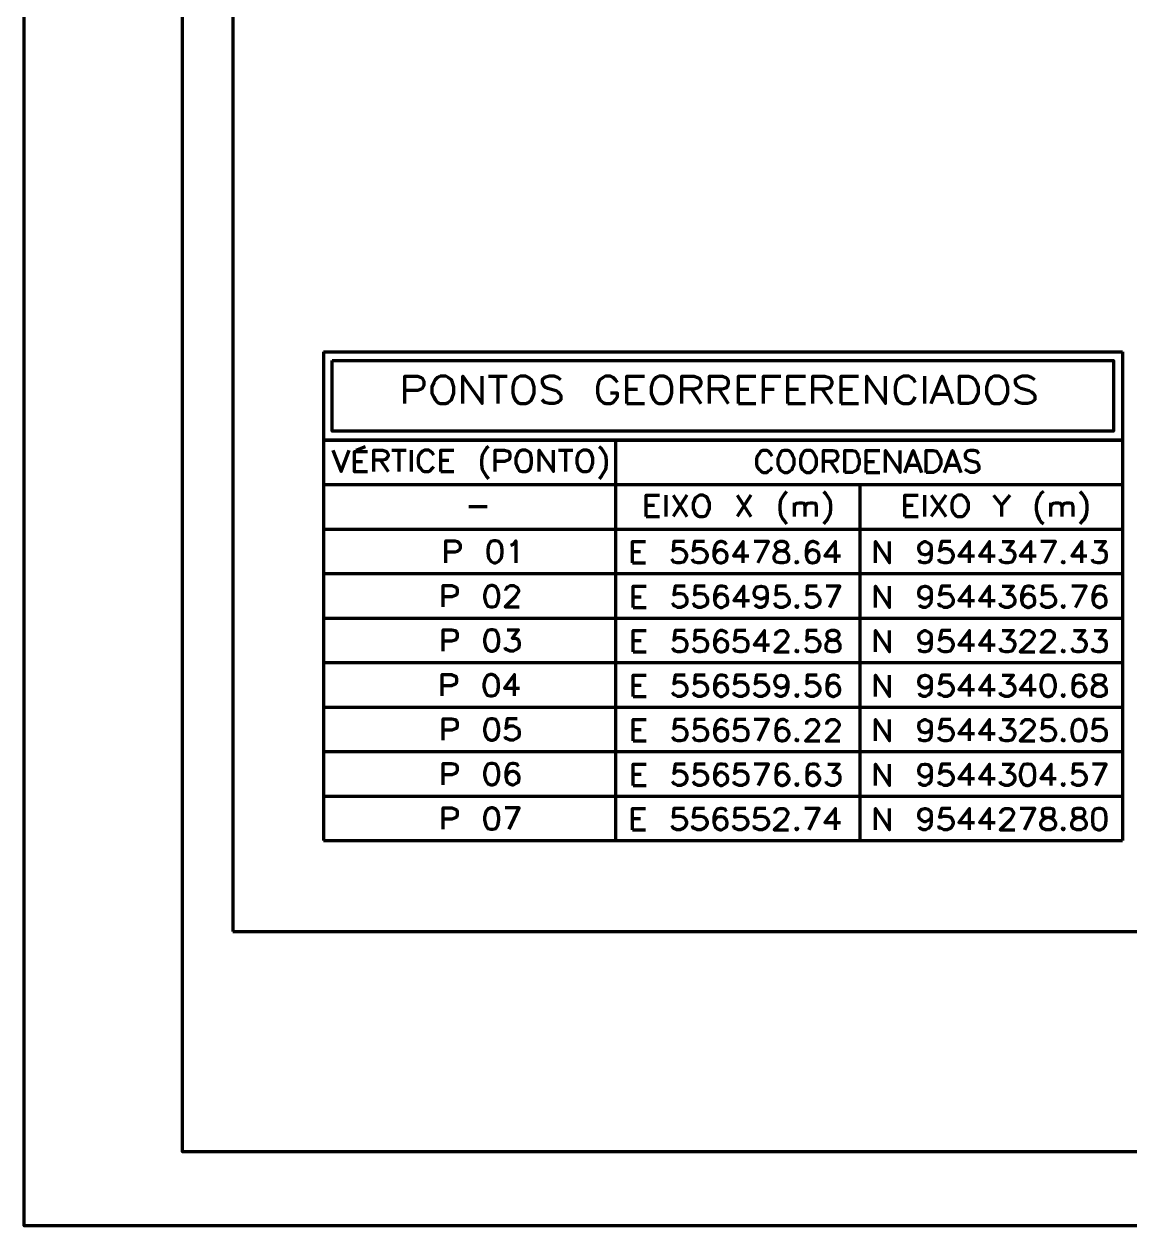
# Model space of a CAD drawing. Header units: inches. Extents: x 1 to 529, y -1 to 335.
# Drawn here: x 1.2 to 118.9, y 0 to 127.9 of the extents above; entities that cross this region are included whole.
import ezdxf

# ---------------------------------------------------------------- set-up
doc = ezdxf.new("R2010")
doc.units = ezdxf.units.IN
doc.layers.add('P', color=250, linetype='CONTINUOUS', lineweight=100)

msp = doc.modelspace()

# ---------------------------------------------------------------- linework, layer by layer
at = {"layer": 'P', "color": 252, "linetype": 'CONTINUOUS'}
for points in [[(1.2, 334.87), (474.8, 334.87), (474.8, 0), (1.2, 0), (1.2, 334.87)], [(18.07, 327), (466.93, 327), (466.93, 7.87), (18.07, 7.87), (18.07, 327)], [(23.4, 31.33), (367.4, 31.33), (367.4, 319.27), (23.4, 319.27), (23.4, 31.33)], [(33.07, 93), (118.07, 93)], [(33.07, 93), (33.07, 41)], [(34, 92.07), (117.13, 92.07), (117.13, 84.53), (34, 84.53), (34, 92.07)], [(118.07, 93), (118.07, 41)], [(41.73, 87.47), (41.73, 90.4), (43.07, 90.4), (43.47, 90.27), (43.6, 90.13), (43.73, 89.87), (43.73, 89.4), (43.6, 89.13), (43.47, 89), (43.07, 88.87), (41.73, 88.87)], [(45.47, 90.4), (45.2, 90.27), (44.93, 90), (44.8, 89.73), (44.6, 89.27), (44.6, 88.6), (44.8, 88.2), (44.93, 87.87), (45.2, 87.6), (45.47, 87.47), (46.07, 87.47), (46.33, 87.6), (46.67, 87.87), (46.8, 88.2), (46.93, 88.6), (46.93, 89.27), (46.8, 89.73), (46.67, 90), (46.33, 90.27), (46.07, 90.4), (45.47, 90.4)], [(47.87, 87.47), (47.87, 90.4), (49.93, 87.47), (49.93, 90.4)], [(50.6, 90.4), (52.6, 90.4)], [(51.6, 90.4), (51.6, 87.47)], [(54, 90.4), (53.73, 90.27), (53.47, 90), (53.33, 89.73), (53.2, 89.27), (53.2, 88.6), (53.33, 88.2), (53.47, 87.87), (53.73, 87.6), (54, 87.47), (54.6, 87.47), (54.87, 87.6), (55.2, 87.87), (55.33, 88.2), (55.47, 88.6), (55.47, 89.27), (55.33, 89.73), (55.2, 90), (54.87, 90.27), (54.6, 90.4), (54, 90.4)], [(58.33, 90), (58, 90.27), (57.6, 90.4), (57.07, 90.4), (56.6, 90.27), (56.33, 90), (56.33, 89.73), (56.47, 89.4), (56.6, 89.27), (56.93, 89.13), (57.8, 88.87), (58, 88.73), (58.13, 88.6), (58.33, 88.33), (58.33, 87.87), (58, 87.6), (57.6, 87.47), (57.07, 87.47), (56.6, 87.6), (56.33, 87.87)], [(64.33, 89.73), (64.13, 90), (63.87, 90.27), (63.6, 90.4), (63.07, 90.4), (62.8, 90.27), (62.47, 90), (62.33, 89.73), (62.2, 89.27), (62.2, 88.6), (62.33, 88.2), (62.47, 87.87), (62.8, 87.6), (63.07, 87.47), (63.6, 87.47), (63.87, 87.6), (64.13, 87.87), (64.33, 88.2), (64.33, 88.6), (63.6, 88.6)], [(65.33, 87.47), (65.33, 90.4), (67.2, 90.4)], [(68.73, 90.4), (68.47, 90.27), (68.2, 90), (68.07, 89.73), (67.93, 89.27), (67.93, 88.6), (68.07, 88.2), (68.2, 87.87), (68.47, 87.6), (68.73, 87.47), (69.27, 87.47), (69.6, 87.6), (69.87, 87.87), (70, 88.2), (70.13, 88.6), (70.13, 89.27), (70, 89.73), (69.87, 90), (69.6, 90.27), (69.27, 90.4), (68.73, 90.4)], [(71.2, 87.47), (71.2, 90.4), (72.47, 90.4), (72.87, 90.27), (73.07, 90.13), (73.2, 89.87), (73.2, 89.6), (73.07, 89.27), (72.87, 89.13), (72.47, 89), (71.2, 89)], [(74.13, 87.47), (74.13, 90.4), (75.47, 90.4), (75.87, 90.27), (76, 90.13), (76.13, 89.87), (76.13, 89.6), (76, 89.27), (75.87, 89.13), (75.47, 89), (74.13, 89)], [(77.2, 87.47), (77.2, 90.4), (79.07, 90.4)], [(79.87, 87.47), (79.87, 90.4), (81.73, 90.4)], [(82.47, 87.47), (82.47, 90.4), (84.33, 90.4)], [(85.13, 87.47), (85.13, 90.4), (86.4, 90.4), (86.87, 90.27), (87, 90.13), (87.13, 89.87), (87.13, 89.6), (87, 89.27), (86.87, 89.13), (86.4, 89), (85.13, 89)], [(88.13, 87.47), (88.13, 90.4), (90, 90.4)], [(90.87, 87.47), (90.87, 90.4), (92.87, 87.47), (92.87, 90.4)], [(96, 89.73), (95.87, 90), (95.6, 90.27), (95.33, 90.4), (94.73, 90.4), (94.47, 90.27), (94.13, 90), (94, 89.73), (93.87, 89.27), (93.87, 88.6), (94, 88.2), (94.13, 87.87), (94.47, 87.6), (94.73, 87.47), (95.33, 87.47), (95.6, 87.6), (95.87, 87.87), (96, 88.2)], [(97, 90.4), (97, 87.47)], [(97.73, 87.47), (98.87, 90.4), (100, 87.47)], [(100.73, 87.47), (100.73, 90.4), (101.67, 90.4), (102.13, 90.27), (102.4, 90), (102.53, 89.73), (102.73, 89.27), (102.73, 88.6), (102.53, 88.2), (102.4, 87.87), (102.13, 87.6), (101.67, 87.47), (100.73, 87.47)], [(104.4, 90.4), (104.13, 90.27), (103.87, 90), (103.73, 89.73), (103.6, 89.27), (103.6, 88.6), (103.73, 88.2), (103.87, 87.87), (104.13, 87.6), (104.4, 87.47), (105, 87.47), (105.27, 87.6), (105.6, 87.87), (105.73, 88.2), (105.87, 88.6), (105.87, 89.27), (105.73, 89.73), (105.6, 90), (105.27, 90.27), (105, 90.4), (104.4, 90.4)], [(108.73, 90), (108.4, 90.27), (108, 90.4), (107.4, 90.4), (107, 90.27), (106.67, 90), (106.67, 89.73), (106.8, 89.4), (107, 89.27), (107.27, 89.13), (108.13, 88.87), (108.4, 88.73), (108.53, 88.6), (108.73, 88.33), (108.73, 87.87), (108.4, 87.6), (108, 87.47), (107.4, 87.47), (107, 87.6), (106.67, 87.87)], [(65.33, 89), (66.47, 89)], [(72.2, 89), (73.2, 87.47)], [(75.13, 89), (76.13, 87.47)], [(77.2, 89), (78.33, 89)], [(79.87, 89), (81, 89)], [(82.47, 89), (83.6, 89)], [(86.13, 89), (87.13, 87.47)], [(88.13, 89), (89.33, 89)], [(98.13, 88.47), (99.6, 88.47)], [(65.33, 87.47), (67.2, 87.47)], [(77.2, 87.47), (79.07, 87.47)], [(82.47, 87.47), (84.33, 87.47)], [(88.13, 87.47), (90, 87.47)], [(118.07, 84.4), (118.07, 50.47)], [(33.07, 83.6), (118.07, 83.6)], [(118.07, 83.6), (33.07, 83.6)], [(64.13, 83.6), (64.13, 41)], [(34.07, 82.53), (34.93, 80.27), (35.8, 82.53)], [(37.73, 82.33), (36.33, 82.33), (36.33, 80.27), (37.73, 80.27)], [(36.53, 82.53), (37.53, 82.93)], [(38.4, 80.27), (38.4, 82.53), (39.33, 82.53), (39.67, 82.4), (39.8, 82.33), (39.93, 82.07), (39.93, 81.87), (39.8, 81.67), (39.67, 81.53), (39.33, 81.47), (38.4, 81.47)], [(40.33, 82.53), (41.87, 82.53)], [(41.07, 82.53), (41.07, 80.27)], [(42.4, 82.53), (42.4, 80.27)], [(44.8, 82), (44.67, 82.2), (44.4, 82.4), (44.27, 82.53), (43.8, 82.53), (43.6, 82.4), (43.4, 82.2), (43.2, 82), (43.13, 81.67), (43.13, 81.13), (43.2, 80.8), (43.4, 80.6), (43.6, 80.33), (43.8, 80.27), (44.27, 80.27), (44.4, 80.33), (44.67, 80.6), (44.8, 80.8)], [(45.53, 80.27), (45.53, 82.53), (46.93, 82.53)], [(50.6, 82.93), (50.4, 82.73), (50.2, 82.4), (49.93, 82), (49.87, 81.47), (49.87, 81), (49.93, 80.47), (50.2, 80.07), (50.4, 79.73), (50.6, 79.47)], [(51.33, 80.27), (51.33, 82.53), (52.33, 82.53), (52.67, 82.4), (52.8, 82.33), (52.87, 82.07), (52.87, 81.8), (52.8, 81.53), (52.67, 81.47), (52.33, 81.33), (51.33, 81.33)], [(54.2, 82.53), (53.93, 82.4), (53.73, 82.2), (53.67, 82), (53.53, 81.67), (53.53, 81.13), (53.67, 80.8), (53.73, 80.6), (53.93, 80.33), (54.2, 80.27), (54.6, 80.27), (54.8, 80.33), (55.07, 80.6), (55.13, 80.8), (55.2, 81.13), (55.2, 81.67), (55.13, 82), (55.07, 82.2), (54.8, 82.4), (54.6, 82.53), (54.2, 82.53)], [(56, 80.27), (56, 82.53), (57.53, 80.27), (57.53, 82.53)], [(58.07, 82.53), (59.6, 82.53)], [(58.8, 82.53), (58.8, 80.27)], [(60.67, 82.53), (60.47, 82.4), (60.2, 82.2), (60.13, 82), (60, 81.67), (60, 81.13), (60.13, 80.8), (60.2, 80.6), (60.47, 80.33), (60.67, 80.27), (61.07, 80.27), (61.33, 80.33), (61.53, 80.6), (61.6, 80.8), (61.73, 81.13), (61.73, 81.67), (61.6, 82), (61.53, 82.2), (61.33, 82.4), (61.07, 82.53), (60.67, 82.53)], [(62.4, 82.93), (62.6, 82.73), (62.8, 82.4), (63.07, 82), (63.13, 81.47), (63.13, 81), (63.07, 80.47), (62.8, 80.07), (62.6, 79.73), (62.4, 79.47)], [(80.8, 81.87), (80.67, 82.13), (80.4, 82.4), (80.27, 82.47), (79.8, 82.47), (79.6, 82.4), (79.4, 82.13), (79.2, 81.87), (79.13, 81.6), (79.13, 81), (79.2, 80.73), (79.4, 80.47), (79.6, 80.33), (79.8, 80.13), (80.27, 80.13), (80.4, 80.33), (80.67, 80.47), (80.8, 80.73)], [(82.07, 82.47), (81.8, 82.4), (81.6, 82.13), (81.53, 81.87), (81.4, 81.6), (81.4, 81), (81.53, 80.73), (81.6, 80.47), (81.8, 80.33), (82.07, 80.13), (82.47, 80.13), (82.67, 80.33), (82.93, 80.47), (83, 80.73), (83.13, 81), (83.13, 81.6), (83, 81.87), (82.93, 82.13), (82.67, 82.4), (82.47, 82.47), (82.07, 82.47)], [(84.4, 82.47), (84.2, 82.4), (84, 82.13), (83.87, 81.87), (83.8, 81.6), (83.8, 81), (83.87, 80.73), (84, 80.47), (84.2, 80.33), (84.4, 80.13), (84.87, 80.13), (85.07, 80.33), (85.27, 80.47), (85.4, 80.73), (85.53, 81), (85.53, 81.6), (85.4, 81.87), (85.27, 82.13), (85.07, 82.4), (84.87, 82.47), (84.4, 82.47)], [(86.27, 80.13), (86.27, 82.47), (87.27, 82.47), (87.6, 82.4), (87.67, 82.2), (87.8, 82), (87.8, 81.8), (87.67, 81.6), (87.6, 81.47), (87.27, 81.33), (86.27, 81.33)], [(88.53, 80.13), (88.53, 82.47), (89.33, 82.47), (89.67, 82.4), (89.87, 82.13), (89.93, 81.87), (90.07, 81.6), (90.07, 81), (89.93, 80.73), (89.87, 80.47), (89.67, 80.33), (89.33, 80.13), (88.53, 80.13)], [(90.8, 80.13), (90.8, 82.47), (92.27, 82.47)], [(92.87, 80.13), (92.87, 82.47), (94.4, 80.13), (94.4, 82.47)], [(94.93, 80.13), (95.8, 82.47), (96.67, 80.13)], [(97.2, 80.13), (97.2, 82.47), (97.93, 82.47), (98.27, 82.4), (98.47, 82.13), (98.6, 81.87), (98.73, 81.6), (98.73, 81), (98.6, 80.73), (98.47, 80.47), (98.27, 80.33), (97.93, 80.13), (97.2, 80.13)], [(99.13, 80.13), (100, 82.47), (100.87, 80.13)], [(102.8, 82.13), (102.6, 82.4), (102.27, 82.47), (101.87, 82.47), (101.53, 82.4), (101.33, 82.13), (101.33, 81.87), (101.4, 81.67), (101.53, 81.6), (101.73, 81.47), (102.4, 81.27), (102.6, 81.2), (102.73, 81), (102.8, 80.8), (102.8, 80.47), (102.6, 80.33), (102.27, 80.13), (101.87, 80.13), (101.53, 80.33), (101.33, 80.47)], [(36.33, 81.33), (37.2, 81.33)], [(39.13, 81.47), (39.93, 80.27)], [(45.53, 81.47), (46.4, 81.47)], [(87, 81.33), (87.8, 80.13)], [(90.8, 81.33), (91.67, 81.33)], [(95.27, 80.93), (96.33, 80.93)], [(99.47, 80.93), (100.53, 80.93)], [(45.53, 80.27), (46.93, 80.27)], [(90.8, 80.13), (92.27, 80.13)], [(33.07, 78.87), (118.07, 78.87)], [(82.33, 78.13), (82.13, 77.93), (81.93, 77.6), (81.67, 77.2), (81.6, 76.67), (81.6, 76.2), (81.67, 75.67), (81.93, 75.2), (82.13, 74.93), (82.33, 74.67)], [(86.27, 78.13), (86.47, 77.93), (86.67, 77.6), (86.93, 77.2), (87, 76.67), (87, 76.2), (86.93, 75.67), (86.67, 75.2), (86.47, 74.93), (86.27, 74.67)], [(90.13, 78.87), (90.13, 41)], [(109.67, 78.13), (109.4, 77.93), (109.2, 77.6), (109, 77.2), (108.87, 76.67), (108.87, 76.2), (109, 75.67), (109.2, 75.2), (109.4, 74.93), (109.67, 74.67)], [(113.53, 78.13), (113.73, 77.93), (114, 77.6), (114.2, 77.2), (114.27, 76.67), (114.27, 76.2), (114.2, 75.67), (114, 75.2), (113.73, 74.93), (113.53, 74.67)], [(67.4, 75.47), (67.4, 77.73), (68.8, 77.73)], [(69.47, 77.73), (69.47, 75.47)], [(70.27, 77.73), (71.73, 75.47)], [(71.73, 77.73), (70.27, 75.47)], [(73.07, 77.73), (72.87, 77.6), (72.6, 77.4), (72.53, 77.2), (72.4, 76.87), (72.4, 76.33), (72.53, 76), (72.6, 75.8), (72.87, 75.53), (73.07, 75.47), (73.47, 75.47), (73.73, 75.53), (73.93, 75.8), (74, 76), (74.13, 76.33), (74.13, 76.87), (74, 77.2), (73.93, 77.4), (73.73, 77.6), (73.47, 77.73), (73.07, 77.73)], [(77.07, 77.73), (78.53, 75.47)], [(78.53, 77.73), (77.07, 75.47)], [(83.13, 76.93), (83.13, 75.47)], [(83.13, 76.53), (83.4, 76.87), (83.67, 76.93), (84, 76.93), (84.2, 76.87), (84.27, 76.53), (84.27, 75.47)], [(84.27, 76.53), (84.6, 76.87), (84.87, 76.93), (85.13, 76.93), (85.4, 76.87), (85.47, 76.53), (85.47, 75.47)], [(94.93, 75.47), (94.93, 77.73), (96.33, 77.73)], [(97, 77.73), (97, 75.47)], [(97.73, 77.73), (99.27, 75.47)], [(99.27, 77.73), (97.73, 75.47)], [(100.53, 77.73), (100.33, 77.6), (100.13, 77.4), (100, 77.2), (99.93, 76.87), (99.93, 76.33), (100, 76), (100.13, 75.8), (100.33, 75.53), (100.53, 75.47), (101, 75.47), (101.2, 75.53), (101.4, 75.8), (101.53, 76), (101.67, 76.33), (101.67, 76.87), (101.53, 77.2), (101.4, 77.4), (101.2, 77.6), (101, 77.73), (100.53, 77.73)], [(104.33, 77.73), (105.2, 76.67), (105.2, 75.47)], [(106.07, 77.73), (105.2, 76.67)], [(110.4, 76.93), (110.4, 75.47)], [(110.4, 76.53), (110.73, 76.87), (110.93, 76.93), (111.27, 76.93), (111.47, 76.87), (111.6, 76.53), (111.6, 75.47)], [(111.6, 76.53), (111.93, 76.87), (112.13, 76.93), (112.47, 76.93), (112.67, 76.87), (112.8, 76.53), (112.8, 75.47)], [(48.53, 76.53), (50.47, 76.53)], [(67.4, 76.67), (68.27, 76.67)], [(67.4, 75.47), (68.8, 75.47)], [(94.93, 76.67), (95.8, 76.67)], [(94.93, 75.47), (96.33, 75.47)], [(33.07, 74.13), (118.07, 74.13)], [(46.07, 70.53), (46.07, 72.87), (47.07, 72.87), (47.33, 72.8), (47.53, 72.6), (47.6, 72.4), (47.6, 72.07), (47.53, 71.93), (47.33, 71.73), (47.07, 71.67), (46.07, 71.67)], [(51.2, 72.87), (50.87, 72.8), (50.6, 72.4), (50.53, 71.93), (50.53, 71.6), (50.6, 71.07), (50.87, 70.73), (51.2, 70.53), (51.4, 70.53), (51.73, 70.73), (52, 71.07), (52.07, 71.6), (52.07, 71.93), (52, 72.4), (51.73, 72.8), (51.4, 72.87), (51.2, 72.87)], [(53, 72.4), (53.27, 72.53), (53.53, 72.87), (53.53, 70.53)], [(65.93, 70.53), (65.93, 72.8), (67.33, 72.8)], [(65.93, 71.73), (66.8, 71.73)], [(71.47, 72.8), (70.33, 72.8), (70.27, 71.8), (70.33, 71.93), (70.67, 72.07), (71, 72.07), (71.33, 71.93), (71.53, 71.73), (71.67, 71.4), (71.67, 71.2), (71.53, 70.87), (71.33, 70.6), (71, 70.53), (70.67, 70.53), (70.33, 70.6), (70.27, 70.73), (70.13, 70.93)], [(73.6, 72.8), (72.53, 72.8), (72.4, 71.8), (72.53, 71.93), (72.87, 72.07), (73.2, 72.07), (73.53, 71.93), (73.73, 71.73), (73.87, 71.4), (73.87, 71.2), (73.73, 70.87), (73.53, 70.6), (73.2, 70.53), (72.87, 70.53), (72.53, 70.6), (72.4, 70.73), (72.33, 70.93)], [(75.93, 72.47), (75.8, 72.67), (75.47, 72.8), (75.27, 72.8), (74.93, 72.67), (74.73, 72.4), (74.6, 71.8), (74.6, 71.27), (74.73, 70.87), (74.93, 70.6), (75.27, 70.53), (75.4, 70.53), (75.67, 70.6), (75.93, 70.87), (76, 71.2), (76, 71.27), (75.93, 71.6), (75.67, 71.8), (75.4, 71.93), (75.27, 71.93), (74.93, 71.8), (74.73, 71.6), (74.6, 71.27)], [(77.73, 70.53), (77.73, 72.8), (76.67, 71.27), (78.33, 71.27)], [(79.27, 70.53), (80.4, 72.8), (78.87, 72.8)], [(81.6, 72.8), (81.27, 72.67), (81.13, 72.47), (81.13, 72.27), (81.27, 72.07), (81.47, 71.93), (81.87, 71.8), (82.2, 71.73), (82.47, 71.47), (82.53, 71.27), (82.53, 70.93), (82.47, 70.73), (82.33, 70.6), (82, 70.53), (81.6, 70.53), (81.27, 70.6), (81.13, 70.73), (81, 70.93), (81, 71.27), (81.13, 71.47), (81.33, 71.73), (81.67, 71.8), (82.13, 71.93), (82.33, 72.07), (82.47, 72.27), (82.47, 72.47), (82.33, 72.67), (82, 72.8), (81.6, 72.8)], [(85.73, 72.47), (85.6, 72.67), (85.2, 72.8), (85.07, 72.8), (84.73, 72.67), (84.53, 72.4), (84.4, 71.8), (84.4, 71.27), (84.53, 70.87), (84.73, 70.6), (85.07, 70.53), (85.13, 70.53), (85.47, 70.6), (85.73, 70.87), (85.8, 71.2), (85.8, 71.27), (85.73, 71.6), (85.47, 71.8), (85.13, 71.93), (85.07, 71.93), (84.73, 71.8), (84.53, 71.6), (84.4, 71.27)], [(87.53, 70.53), (87.53, 72.8), (86.4, 71.27), (88.07, 71.27)], [(91.8, 70.53), (91.8, 72.8), (93.27, 70.53), (93.27, 72.8)], [(97.73, 72.07), (97.67, 71.73), (97.4, 71.47), (97.13, 71.4), (97, 71.4), (96.73, 71.47), (96.47, 71.73), (96.4, 72.07), (96.4, 72.13), (96.47, 72.47), (96.73, 72.67), (97, 72.8), (97.13, 72.8), (97.4, 72.67), (97.67, 72.47), (97.73, 72.07), (97.73, 71.47), (97.67, 70.93), (97.4, 70.6), (97.13, 70.53), (96.87, 70.53), (96.53, 70.6), (96.47, 70.87)], [(99.8, 72.8), (98.8, 72.8), (98.6, 71.8), (98.8, 71.93), (99.07, 72.07), (99.4, 72.07), (99.73, 71.93), (99.93, 71.73), (100.07, 71.4), (100.07, 71.2), (99.93, 70.87), (99.73, 70.6), (99.4, 70.53), (99.07, 70.53), (98.8, 70.6), (98.6, 70.73), (98.53, 70.93)], [(101.8, 70.53), (101.8, 72.8), (100.67, 71.27), (102.33, 71.27)], [(103.93, 70.53), (103.93, 72.8), (102.87, 71.27), (104.53, 71.27)], [(105.27, 72.8), (106.47, 72.8), (105.8, 71.93), (106.13, 71.93), (106.33, 71.8), (106.47, 71.73), (106.6, 71.4), (106.6, 71.2), (106.47, 70.87), (106.27, 70.6), (105.93, 70.53), (105.6, 70.53), (105.27, 70.6), (105.13, 70.73), (105.07, 70.93)], [(108.33, 70.53), (108.33, 72.8), (107.2, 71.27), (108.87, 71.27)], [(109.8, 70.53), (110.93, 72.8), (109.4, 72.8)], [(113.73, 70.53), (113.73, 72.8), (112.67, 71.27), (114.27, 71.27)], [(115.07, 72.8), (116.27, 72.8), (115.6, 71.93), (115.93, 71.93), (116.13, 71.8), (116.27, 71.73), (116.33, 71.4), (116.33, 71.2), (116.27, 70.87), (116, 70.6), (115.73, 70.53), (115.4, 70.53), (115.07, 70.6), (114.93, 70.73), (114.87, 70.93)], [(65.93, 70.53), (67.33, 70.53)], [(83.4, 70.73), (83.33, 70.6), (83.4, 70.53), (83.53, 70.6), (83.4, 70.73)], [(111.8, 70.73), (111.67, 70.6), (111.8, 70.53), (111.87, 70.6), (111.8, 70.73)], [(33.07, 69.4), (118.07, 69.4)], [(45.8, 65.87), (45.8, 68.13), (46.73, 68.13), (47.07, 68), (47.2, 67.93), (47.27, 67.67), (47.27, 67.4), (47.2, 67.13), (47.07, 67.07), (46.73, 66.93), (45.8, 66.93)], [(50.87, 68.13), (50.53, 68), (50.33, 67.67), (50.2, 67.13), (50.2, 66.8), (50.33, 66.27), (50.53, 65.93), (50.87, 65.87), (51.07, 65.87), (51.4, 65.93), (51.6, 66.27), (51.73, 66.8), (51.73, 67.13), (51.6, 67.67), (51.4, 68), (51.07, 68.13), (50.87, 68.13)], [(52.47, 67.6), (52.47, 67.67), (52.6, 67.93), (52.67, 68), (52.93, 68.13), (53.33, 68.13), (53.53, 68), (53.67, 67.93), (53.8, 67.67), (53.8, 67.47), (53.67, 67.27), (53.47, 66.93), (52.4, 65.87), (53.87, 65.87)], [(66, 65.8), (66, 68.07), (67.4, 68.07)], [(71.53, 68.07), (70.47, 68.07), (70.33, 67.13), (70.47, 67.2), (70.73, 67.27), (71.07, 67.27), (71.4, 67.2), (71.6, 66.93), (71.73, 66.67), (71.73, 66.4), (71.6, 66.07), (71.4, 65.93), (71.07, 65.8), (70.73, 65.8), (70.47, 65.93), (70.33, 66), (70.2, 66.27)], [(73.67, 68.07), (72.6, 68.07), (72.53, 67.13), (72.6, 67.2), (72.93, 67.27), (73.2, 67.27), (73.6, 67.2), (73.8, 66.93), (73.93, 66.67), (73.93, 66.4), (73.8, 66.07), (73.6, 65.93), (73.2, 65.8), (72.93, 65.8), (72.6, 65.93), (72.53, 66), (72.4, 66.27)], [(76, 67.73), (75.87, 68), (75.53, 68.07), (75.27, 68.07), (75, 68), (74.8, 67.6), (74.67, 67.13), (74.67, 66.53), (74.8, 66.07), (75, 65.93), (75.27, 65.8), (75.47, 65.8), (75.73, 65.93), (76, 66.07), (76.07, 66.4), (76.07, 66.53), (76, 66.87), (75.73, 67.13), (75.47, 67.2), (75.27, 67.2), (75, 67.13), (74.8, 66.87), (74.67, 66.53)], [(77.8, 65.8), (77.8, 68.07), (76.73, 66.53), (78.4, 66.53)], [(80.27, 67.27), (80.2, 66.93), (80, 66.8), (79.67, 66.67), (79.6, 66.67), (79.2, 66.8), (79, 66.93), (78.87, 67.27), (78.87, 67.4), (79, 67.73), (79.2, 68), (79.6, 68.07), (79.67, 68.07), (80, 68), (80.2, 67.73), (80.27, 67.27), (80.27, 66.8), (80.2, 66.27), (80, 65.93), (79.67, 65.8), (79.4, 65.8), (79.13, 65.93), (79, 66.07)], [(82.33, 68.07), (81.27, 68.07), (81.2, 67.13), (81.27, 67.2), (81.6, 67.27), (81.93, 67.27), (82.27, 67.2), (82.47, 66.93), (82.6, 66.67), (82.6, 66.4), (82.47, 66.07), (82.27, 65.93), (81.93, 65.8), (81.6, 65.8), (81.27, 65.93), (81.2, 66), (81.07, 66.27)], [(85.6, 68.07), (84.53, 68.07), (84.47, 67.13), (84.53, 67.2), (84.87, 67.27), (85.2, 67.27), (85.53, 67.2), (85.73, 66.93), (85.87, 66.67), (85.87, 66.4), (85.73, 66.07), (85.53, 65.93), (85.2, 65.8), (84.87, 65.8), (84.53, 65.93), (84.47, 66), (84.33, 66.27)], [(86.93, 65.8), (88, 68.07), (86.53, 68.07)], [(91.8, 65.8), (91.8, 68.07), (93.27, 65.8), (93.27, 68.07)], [(97.73, 67.27), (97.67, 66.93), (97.4, 66.8), (97.13, 66.67), (97, 66.67), (96.73, 66.8), (96.47, 66.93), (96.4, 67.27), (96.4, 67.4), (96.47, 67.73), (96.73, 68), (97, 68.07), (97.13, 68.07), (97.4, 68), (97.67, 67.73), (97.73, 67.27), (97.73, 66.8), (97.67, 66.27), (97.4, 65.93), (97.13, 65.8), (96.87, 65.8), (96.53, 65.93), (96.47, 66.07)], [(99.8, 68.07), (98.8, 68.07), (98.6, 67.13), (98.8, 67.2), (99.07, 67.27), (99.4, 67.27), (99.73, 67.2), (99.93, 66.93), (100.07, 66.67), (100.07, 66.4), (99.93, 66.07), (99.73, 65.93), (99.4, 65.8), (99.07, 65.8), (98.8, 65.93), (98.6, 66), (98.53, 66.27)], [(101.8, 65.8), (101.8, 68.07), (100.67, 66.53), (102.33, 66.53)], [(103.93, 65.8), (103.93, 68.07), (102.87, 66.53), (104.53, 66.53)], [(105.27, 68.07), (106.47, 68.07), (105.8, 67.2), (106.13, 67.2), (106.33, 67.13), (106.47, 66.93), (106.6, 66.67), (106.6, 66.4), (106.47, 66.07), (106.27, 65.93), (105.93, 65.8), (105.6, 65.8), (105.27, 65.93), (105.13, 66), (105.07, 66.27)], [(108.67, 67.73), (108.53, 68), (108.2, 68.07), (108, 68.07), (107.67, 68), (107.47, 67.6), (107.33, 67.13), (107.33, 66.53), (107.47, 66.07), (107.67, 65.93), (108, 65.8), (108.07, 65.8), (108.4, 65.93), (108.67, 66.07), (108.73, 66.4), (108.73, 66.53), (108.67, 66.87), (108.4, 67.13), (108.07, 67.2), (108, 67.2), (107.67, 67.13), (107.47, 66.87), (107.33, 66.53)], [(110.73, 68.07), (109.6, 68.07), (109.53, 67.13), (109.6, 67.2), (109.93, 67.27), (110.27, 67.27), (110.6, 67.2), (110.8, 66.93), (110.93, 66.67), (110.93, 66.4), (110.8, 66.07), (110.6, 65.93), (110.27, 65.8), (109.93, 65.8), (109.6, 65.93), (109.53, 66), (109.4, 66.27)], [(113.07, 65.8), (114.2, 68.07), (112.67, 68.07)], [(116.27, 67.73), (116.13, 68), (115.8, 68.07), (115.6, 68.07), (115.27, 68), (115.07, 67.6), (114.93, 67.13), (114.93, 66.53), (115.07, 66.07), (115.27, 65.93), (115.6, 65.8), (115.73, 65.8), (116, 65.93), (116.27, 66.07), (116.33, 66.4), (116.33, 66.53), (116.27, 66.87), (116, 67.13), (115.73, 67.2), (115.6, 67.2), (115.27, 67.13), (115.07, 66.87), (114.93, 66.53)], [(66, 66.93), (66.87, 66.93)], [(66, 65.8), (67.4, 65.8)], [(83.47, 66), (83.33, 65.93), (83.47, 65.8), (83.53, 65.93), (83.47, 66)], [(111.8, 66), (111.67, 65.93), (111.8, 65.8), (111.87, 65.93), (111.8, 66)], [(33.07, 64.67), (118.07, 64.67)], [(45.8, 61.13), (45.8, 63.4), (46.73, 63.4), (47.07, 63.33), (47.2, 63.2), (47.27, 63), (47.27, 62.67), (47.2, 62.47), (47.07, 62.33), (46.73, 62.2), (45.8, 62.2)], [(50.87, 63.4), (50.53, 63.33), (50.33, 63), (50.2, 62.47), (50.2, 62.13), (50.33, 61.53), (50.53, 61.27), (50.87, 61.13), (51.07, 61.13), (51.4, 61.27), (51.6, 61.53), (51.73, 62.13), (51.73, 62.47), (51.6, 63), (51.4, 63.33), (51.07, 63.4), (50.87, 63.4)], [(52.6, 63.4), (53.8, 63.4), (53.13, 62.53), (53.47, 62.53), (53.67, 62.47), (53.8, 62.33), (53.87, 62), (53.87, 61.8), (53.8, 61.47), (53.53, 61.27), (53.27, 61.13), (52.93, 61.13), (52.6, 61.27), (52.47, 61.33), (52.4, 61.53)], [(66, 61.07), (66, 63.33), (67.4, 63.33)], [(71.53, 63.33), (70.47, 63.33), (70.33, 62.33), (70.47, 62.47), (70.73, 62.6), (71.07, 62.6), (71.4, 62.47), (71.6, 62.27), (71.73, 61.93), (71.73, 61.73), (71.6, 61.4), (71.4, 61.13), (71.07, 61.07), (70.73, 61.07), (70.47, 61.13), (70.33, 61.27), (70.2, 61.47)], [(73.67, 63.33), (72.6, 63.33), (72.53, 62.33), (72.6, 62.47), (72.93, 62.6), (73.2, 62.6), (73.6, 62.47), (73.8, 62.27), (73.93, 61.93), (73.93, 61.73), (73.8, 61.4), (73.6, 61.13), (73.2, 61.07), (72.93, 61.07), (72.6, 61.13), (72.53, 61.27), (72.4, 61.47)], [(76, 63), (75.87, 63.2), (75.53, 63.33), (75.27, 63.33), (75, 63.2), (74.8, 62.87), (74.67, 62.33), (74.67, 61.8), (74.8, 61.4), (75, 61.13), (75.27, 61.07), (75.47, 61.07), (75.73, 61.13), (76, 61.4), (76.07, 61.73), (76.07, 61.8), (76, 62.13), (75.73, 62.33), (75.47, 62.47), (75.27, 62.47), (75, 62.33), (74.8, 62.13), (74.67, 61.8)], [(78, 63.33), (76.93, 63.33), (76.8, 62.33), (76.93, 62.47), (77.27, 62.6), (77.6, 62.6), (77.93, 62.47), (78.13, 62.27), (78.2, 61.93), (78.2, 61.73), (78.13, 61.4), (77.93, 61.13), (77.6, 61.07), (77.27, 61.07), (76.93, 61.13), (76.8, 61.27), (76.73, 61.47)], [(80, 61.07), (80, 63.33), (78.87, 61.8), (80.53, 61.8)], [(81.2, 62.8), (81.2, 62.87), (81.27, 63.13), (81.4, 63.2), (81.6, 63.33), (82.07, 63.33), (82.27, 63.2), (82.33, 63.13), (82.47, 62.87), (82.47, 62.67), (82.33, 62.47), (82.13, 62.13), (81.07, 61.07), (82.6, 61.07)], [(85.6, 63.33), (84.53, 63.33), (84.47, 62.33), (84.53, 62.47), (84.87, 62.6), (85.2, 62.6), (85.53, 62.47), (85.73, 62.27), (85.87, 61.93), (85.87, 61.73), (85.73, 61.4), (85.53, 61.13), (85.2, 61.07), (84.87, 61.07), (84.53, 61.13), (84.47, 61.27), (84.33, 61.47)], [(87.07, 63.33), (86.73, 63.2), (86.6, 63), (86.6, 62.8), (86.73, 62.6), (86.93, 62.47), (87.4, 62.33), (87.67, 62.27), (87.93, 62), (88, 61.8), (88, 61.47), (87.93, 61.27), (87.8, 61.13), (87.47, 61.07), (87.07, 61.07), (86.73, 61.13), (86.6, 61.27), (86.53, 61.47), (86.53, 61.8), (86.6, 62), (86.8, 62.27), (87.13, 62.33), (87.6, 62.47), (87.8, 62.6), (87.93, 62.8), (87.93, 63), (87.8, 63.2), (87.47, 63.33), (87.07, 63.33)], [(91.8, 61.07), (91.8, 63.33), (93.27, 61.07), (93.27, 63.33)], [(97.73, 62.6), (97.67, 62.27), (97.4, 62), (97.13, 61.93), (97, 61.93), (96.73, 62), (96.47, 62.27), (96.4, 62.6), (96.4, 62.67), (96.47, 63), (96.73, 63.2), (97, 63.33), (97.13, 63.33), (97.4, 63.2), (97.67, 63), (97.73, 62.6), (97.73, 62), (97.67, 61.47), (97.4, 61.13), (97.13, 61.07), (96.87, 61.07), (96.53, 61.13), (96.47, 61.4)], [(99.8, 63.33), (98.8, 63.33), (98.6, 62.33), (98.8, 62.47), (99.07, 62.6), (99.4, 62.6), (99.73, 62.47), (99.93, 62.27), (100.07, 61.93), (100.07, 61.73), (99.93, 61.4), (99.73, 61.13), (99.4, 61.07), (99.07, 61.07), (98.8, 61.13), (98.6, 61.27), (98.53, 61.47)], [(101.8, 61.07), (101.8, 63.33), (100.67, 61.8), (102.33, 61.8)], [(103.93, 61.07), (103.93, 63.33), (102.87, 61.8), (104.53, 61.8)], [(105.27, 63.33), (106.47, 63.33), (105.8, 62.47), (106.13, 62.47), (106.33, 62.33), (106.47, 62.27), (106.6, 61.93), (106.6, 61.73), (106.47, 61.4), (106.27, 61.13), (105.93, 61.07), (105.6, 61.07), (105.27, 61.13), (105.13, 61.27), (105.07, 61.47)], [(107.33, 62.8), (107.33, 62.87), (107.47, 63.13), (107.53, 63.2), (107.73, 63.33), (108.2, 63.33), (108.4, 63.2), (108.53, 63.13), (108.67, 62.87), (108.67, 62.67), (108.53, 62.47), (108.33, 62.13), (107.2, 61.07), (108.73, 61.07)], [(109.53, 62.8), (109.53, 62.87), (109.6, 63.13), (109.73, 63.2), (109.93, 63.33), (110.4, 63.33), (110.6, 63.2), (110.73, 63.13), (110.8, 62.87), (110.8, 62.67), (110.73, 62.47), (110.47, 62.13), (109.4, 61.07), (110.93, 61.07)], [(112.87, 63.33), (114.07, 63.33), (113.4, 62.47), (113.73, 62.47), (113.93, 62.33), (114.07, 62.27), (114.2, 61.93), (114.2, 61.73), (114.07, 61.4), (113.87, 61.13), (113.53, 61.07), (113.2, 61.07), (112.87, 61.13), (112.8, 61.27), (112.67, 61.47)], [(115.07, 63.33), (116.27, 63.33), (115.6, 62.47), (115.93, 62.47), (116.13, 62.33), (116.27, 62.27), (116.33, 61.93), (116.33, 61.73), (116.27, 61.4), (116, 61.13), (115.73, 61.07), (115.4, 61.07), (115.07, 61.13), (114.93, 61.27), (114.87, 61.47)], [(66, 62.27), (66.87, 62.27)], [(66, 61.07), (67.4, 61.07)], [(83.47, 61.27), (83.33, 61.13), (83.47, 61.07), (83.53, 61.13), (83.47, 61.27)], [(111.8, 61.27), (111.67, 61.13), (111.8, 61.07), (111.87, 61.13), (111.8, 61.27)], [(33.07, 59.93), (118.07, 59.93)], [(45.67, 56.4), (45.67, 58.67), (46.67, 58.67), (47, 58.53), (47.13, 58.47), (47.2, 58.2), (47.2, 57.93), (47.13, 57.67), (47, 57.6), (46.67, 57.47), (45.67, 57.47)], [(50.8, 58.67), (50.47, 58.53), (50.27, 58.2), (50.13, 57.67), (50.13, 57.33), (50.27, 56.8), (50.47, 56.47), (50.8, 56.4), (51, 56.4), (51.33, 56.47), (51.6, 56.8), (51.67, 57.33), (51.67, 57.67), (51.6, 58.2), (51.33, 58.53), (51, 58.67), (50.8, 58.67)], [(53.4, 56.4), (53.4, 58.67), (52.33, 57.2), (53.93, 57.2)], [(66, 56.33), (66, 58.6), (67.4, 58.6)], [(66, 57.53), (66.87, 57.53)], [(71.53, 58.6), (70.47, 58.6), (70.33, 57.67), (70.47, 57.73), (70.73, 57.87), (71.07, 57.87), (71.4, 57.73), (71.6, 57.53), (71.73, 57.2), (71.73, 57), (71.6, 56.67), (71.4, 56.47), (71.07, 56.33), (70.73, 56.33), (70.47, 56.47), (70.33, 56.53), (70.2, 56.73)], [(73.67, 58.6), (72.6, 58.6), (72.53, 57.67), (72.6, 57.73), (72.93, 57.87), (73.2, 57.87), (73.6, 57.73), (73.8, 57.53), (73.93, 57.2), (73.93, 57), (73.8, 56.67), (73.6, 56.47), (73.2, 56.33), (72.93, 56.33), (72.6, 56.47), (72.53, 56.53), (72.4, 56.73)], [(76, 58.27), (75.87, 58.53), (75.53, 58.6), (75.27, 58.6), (75, 58.53), (74.8, 58.2), (74.67, 57.67), (74.67, 57.07), (74.8, 56.67), (75, 56.47), (75.27, 56.33), (75.47, 56.33), (75.73, 56.47), (76, 56.67), (76.07, 57), (76.07, 57.07), (76, 57.4), (75.73, 57.67), (75.47, 57.73), (75.27, 57.73), (75, 57.67), (74.8, 57.4), (74.67, 57.07)], [(78, 58.6), (76.93, 58.6), (76.8, 57.67), (76.93, 57.73), (77.27, 57.87), (77.6, 57.87), (77.93, 57.73), (78.13, 57.53), (78.2, 57.2), (78.2, 57), (78.13, 56.67), (77.93, 56.47), (77.6, 56.33), (77.27, 56.33), (76.93, 56.47), (76.8, 56.53), (76.73, 56.73)], [(80.2, 58.6), (79.13, 58.6), (79, 57.67), (79.13, 57.73), (79.4, 57.87), (79.73, 57.87), (80.07, 57.73), (80.27, 57.53), (80.4, 57.2), (80.4, 57), (80.27, 56.67), (80.07, 56.47), (79.73, 56.33), (79.4, 56.33), (79.13, 56.47), (79, 56.53), (78.87, 56.73)], [(82.47, 57.87), (82.33, 57.53), (82.13, 57.33), (81.8, 57.2), (81.73, 57.2), (81.4, 57.33), (81.2, 57.53), (81.07, 57.87), (81.07, 57.93), (81.2, 58.27), (81.4, 58.53), (81.73, 58.6), (81.8, 58.6), (82.13, 58.53), (82.33, 58.27), (82.47, 57.87), (82.47, 57.33), (82.33, 56.73), (82.13, 56.47), (81.8, 56.33), (81.6, 56.33), (81.27, 56.47), (81.2, 56.67)], [(85.6, 58.6), (84.53, 58.6), (84.47, 57.67), (84.53, 57.73), (84.87, 57.87), (85.2, 57.87), (85.53, 57.73), (85.73, 57.53), (85.87, 57.2), (85.87, 57), (85.73, 56.67), (85.53, 56.47), (85.2, 56.33), (84.87, 56.33), (84.53, 56.47), (84.47, 56.53), (84.33, 56.73)], [(87.93, 58.27), (87.8, 58.53), (87.47, 58.6), (87.27, 58.6), (86.93, 58.53), (86.73, 58.2), (86.6, 57.67), (86.6, 57.07), (86.73, 56.67), (86.93, 56.47), (87.27, 56.33), (87.4, 56.33), (87.67, 56.47), (87.93, 56.67), (88, 57), (88, 57.07), (87.93, 57.4), (87.67, 57.67), (87.4, 57.73), (87.27, 57.73), (86.93, 57.67), (86.73, 57.4), (86.6, 57.07)], [(91.8, 56.33), (91.8, 58.6), (93.27, 56.33), (93.27, 58.6)], [(97.73, 57.87), (97.67, 57.53), (97.4, 57.33), (97.13, 57.2), (97, 57.2), (96.73, 57.33), (96.47, 57.53), (96.4, 57.87), (96.4, 57.93), (96.47, 58.27), (96.73, 58.53), (97, 58.6), (97.13, 58.6), (97.4, 58.53), (97.67, 58.27), (97.73, 57.87), (97.73, 57.33), (97.67, 56.73), (97.4, 56.47), (97.13, 56.33), (96.87, 56.33), (96.53, 56.47), (96.47, 56.67)], [(99.8, 58.6), (98.8, 58.6), (98.6, 57.67), (98.8, 57.73), (99.07, 57.87), (99.4, 57.87), (99.73, 57.73), (99.93, 57.53), (100.07, 57.2), (100.07, 57), (99.93, 56.67), (99.73, 56.47), (99.4, 56.33), (99.07, 56.33), (98.8, 56.47), (98.6, 56.53), (98.53, 56.73)], [(101.8, 56.33), (101.8, 58.6), (100.67, 57.07), (102.33, 57.07)], [(103.93, 56.33), (103.93, 58.6), (102.87, 57.07), (104.53, 57.07)], [(105.27, 58.6), (106.47, 58.6), (105.8, 57.73), (106.13, 57.73), (106.33, 57.67), (106.47, 57.53), (106.6, 57.2), (106.6, 57), (106.47, 56.67), (106.27, 56.47), (105.93, 56.33), (105.6, 56.33), (105.27, 56.47), (105.13, 56.53), (105.07, 56.73)], [(108.33, 56.33), (108.33, 58.6), (107.2, 57.07), (108.87, 57.07)], [(110.07, 58.6), (109.73, 58.53), (109.53, 58.2), (109.4, 57.67), (109.4, 57.33), (109.53, 56.73), (109.73, 56.47), (110.07, 56.33), (110.27, 56.33), (110.6, 56.47), (110.8, 56.73), (110.93, 57.33), (110.93, 57.67), (110.8, 58.2), (110.6, 58.53), (110.27, 58.6), (110.07, 58.6)], [(114.07, 58.27), (113.93, 58.53), (113.67, 58.6), (113.4, 58.6), (113.07, 58.53), (112.87, 58.2), (112.8, 57.67), (112.8, 57.07), (112.87, 56.67), (113.07, 56.47), (113.4, 56.33), (113.53, 56.33), (113.87, 56.47), (114.07, 56.67), (114.2, 57), (114.2, 57.07), (114.07, 57.4), (113.87, 57.67), (113.53, 57.73), (113.4, 57.73), (113.07, 57.67), (112.87, 57.4), (112.8, 57.07)], [(115.4, 58.6), (115.07, 58.53), (114.93, 58.27), (114.93, 58.07), (115.07, 57.87), (115.27, 57.73), (115.73, 57.67), (116, 57.53), (116.27, 57.33), (116.33, 57.07), (116.33, 56.73), (116.27, 56.53), (116.13, 56.47), (115.8, 56.33), (115.4, 56.33), (115.07, 56.47), (114.93, 56.53), (114.87, 56.73), (114.87, 57.07), (114.93, 57.33), (115.13, 57.53), (115.47, 57.67), (115.93, 57.73), (116.13, 57.87), (116.27, 58.07), (116.27, 58.27), (116.13, 58.53), (115.8, 58.6), (115.4, 58.6)], [(66, 56.33), (67.4, 56.33)], [(83.47, 56.53), (83.33, 56.47), (83.47, 56.33), (83.53, 56.47), (83.47, 56.53)], [(111.8, 56.53), (111.67, 56.47), (111.8, 56.33), (111.87, 56.47), (111.8, 56.53)], [(33.07, 55.2), (118.07, 55.2)], [(45.8, 51.67), (45.8, 53.93), (46.73, 53.93), (47.07, 53.87), (47.2, 53.73), (47.27, 53.53), (47.27, 53.2), (47.2, 52.93), (47.07, 52.87), (46.73, 52.73), (45.8, 52.73)], [(50.87, 53.93), (50.53, 53.87), (50.33, 53.53), (50.2, 52.93), (50.2, 52.67), (50.33, 52.07), (50.53, 51.8), (50.87, 51.67), (51.07, 51.67), (51.4, 51.8), (51.6, 52.07), (51.73, 52.67), (51.73, 52.93), (51.6, 53.53), (51.4, 53.87), (51.07, 53.93), (50.87, 53.93)], [(53.67, 53.93), (52.6, 53.93), (52.47, 52.93), (52.6, 53.07), (52.93, 53.2), (53.27, 53.2), (53.53, 53.07), (53.8, 52.87), (53.87, 52.53), (53.87, 52.33), (53.8, 52), (53.53, 51.8), (53.27, 51.67), (52.93, 51.67), (52.6, 51.8), (52.47, 51.87), (52.4, 52.07)], [(66, 51.6), (66, 53.87), (67.4, 53.87)], [(71.53, 53.87), (70.47, 53.87), (70.33, 52.87), (70.47, 53), (70.73, 53.13), (71.07, 53.13), (71.4, 53), (71.6, 52.8), (71.73, 52.47), (71.73, 52.2), (71.6, 51.93), (71.4, 51.67), (71.07, 51.6), (70.73, 51.6), (70.47, 51.67), (70.33, 51.8), (70.2, 52)], [(73.67, 53.87), (72.6, 53.87), (72.53, 52.87), (72.6, 53), (72.93, 53.13), (73.2, 53.13), (73.6, 53), (73.8, 52.8), (73.93, 52.47), (73.93, 52.2), (73.8, 51.93), (73.6, 51.67), (73.2, 51.6), (72.93, 51.6), (72.6, 51.67), (72.53, 51.8), (72.4, 52)], [(76, 53.6), (75.87, 53.73), (75.53, 53.87), (75.27, 53.87), (75, 53.73), (74.8, 53.4), (74.67, 52.87), (74.67, 52.4), (74.8, 51.93), (75, 51.67), (75.27, 51.6), (75.47, 51.6), (75.73, 51.67), (76, 51.93), (76.07, 52.2), (76.07, 52.4), (76, 52.73), (75.73, 52.87), (75.47, 53), (75.27, 53), (75, 52.87), (74.8, 52.73), (74.67, 52.4)], [(78, 53.87), (76.93, 53.87), (76.8, 52.87), (76.93, 53), (77.27, 53.13), (77.6, 53.13), (77.93, 53), (78.13, 52.8), (78.2, 52.47), (78.2, 52.2), (78.13, 51.93), (77.93, 51.67), (77.6, 51.6), (77.27, 51.6), (76.93, 51.67), (76.8, 51.8), (76.73, 52)], [(79.33, 51.6), (80.4, 53.87), (78.87, 53.87)], [(82.47, 53.6), (82.33, 53.73), (82.07, 53.87), (81.8, 53.87), (81.47, 53.73), (81.27, 53.4), (81.2, 52.87), (81.2, 52.4), (81.27, 51.93), (81.47, 51.67), (81.8, 51.6), (81.93, 51.6), (82.27, 51.67), (82.47, 51.93), (82.6, 52.2), (82.6, 52.4), (82.47, 52.73), (82.27, 52.87), (81.93, 53), (81.8, 53), (81.47, 52.87), (81.27, 52.73), (81.2, 52.4)], [(84.47, 53.33), (84.47, 53.4), (84.53, 53.67), (84.67, 53.73), (84.87, 53.87), (85.33, 53.87), (85.53, 53.73), (85.6, 53.67), (85.73, 53.4), (85.73, 53.2), (85.6, 53), (85.4, 52.73), (84.33, 51.6), (85.87, 51.6)], [(86.6, 53.33), (86.6, 53.4), (86.73, 53.67), (86.8, 53.73), (87.07, 53.87), (87.47, 53.87), (87.67, 53.73), (87.8, 53.67), (87.93, 53.4), (87.93, 53.2), (87.8, 53), (87.6, 52.73), (86.53, 51.6), (88, 51.6)], [(91.8, 51.6), (91.8, 53.87), (93.27, 51.6), (93.27, 53.87)], [(97.73, 53.13), (97.67, 52.8), (97.4, 52.53), (97.13, 52.47), (97, 52.47), (96.73, 52.53), (96.47, 52.8), (96.4, 53.13), (96.4, 53.2), (96.47, 53.6), (96.73, 53.73), (97, 53.87), (97.13, 53.87), (97.4, 53.73), (97.67, 53.6), (97.73, 53.13), (97.73, 52.53), (97.67, 52), (97.4, 51.67), (97.13, 51.6), (96.87, 51.6), (96.53, 51.67), (96.47, 51.93)], [(99.8, 53.87), (98.8, 53.87), (98.6, 52.87), (98.8, 53), (99.07, 53.13), (99.4, 53.13), (99.73, 53), (99.93, 52.8), (100.07, 52.47), (100.07, 52.2), (99.93, 51.93), (99.73, 51.67), (99.4, 51.6), (99.07, 51.6), (98.8, 51.67), (98.6, 51.8), (98.53, 52)], [(101.8, 51.6), (101.8, 53.87), (100.67, 52.4), (102.33, 52.4)], [(103.93, 51.6), (103.93, 53.87), (102.87, 52.4), (104.53, 52.4)], [(105.27, 53.87), (106.47, 53.87), (105.8, 53), (106.13, 53), (106.33, 52.87), (106.47, 52.8), (106.6, 52.47), (106.6, 52.2), (106.47, 51.93), (106.27, 51.67), (105.93, 51.6), (105.6, 51.6), (105.27, 51.67), (105.13, 51.8), (105.07, 52)], [(107.33, 53.33), (107.33, 53.4), (107.47, 53.67), (107.53, 53.73), (107.73, 53.87), (108.2, 53.87), (108.4, 53.73), (108.53, 53.67), (108.67, 53.4), (108.67, 53.2), (108.53, 53), (108.33, 52.73), (107.2, 51.6), (108.73, 51.6)], [(110.73, 53.87), (109.6, 53.87), (109.53, 52.87), (109.6, 53), (109.93, 53.13), (110.27, 53.13), (110.6, 53), (110.8, 52.8), (110.93, 52.47), (110.93, 52.2), (110.8, 51.93), (110.6, 51.67), (110.27, 51.6), (109.93, 51.6), (109.6, 51.67), (109.53, 51.8), (109.4, 52)], [(113.33, 53.87), (113, 53.73), (112.8, 53.4), (112.67, 52.87), (112.67, 52.53), (112.8, 52), (113, 51.67), (113.33, 51.6), (113.53, 51.6), (113.87, 51.67), (114.07, 52), (114.2, 52.53), (114.2, 52.87), (114.07, 53.4), (113.87, 53.73), (113.53, 53.87), (113.33, 53.87)], [(116.13, 53.87), (115.07, 53.87), (114.93, 52.87), (115.07, 53), (115.4, 53.13), (115.73, 53.13), (116, 53), (116.27, 52.8), (116.33, 52.47), (116.33, 52.2), (116.27, 51.93), (116, 51.67), (115.73, 51.6), (115.4, 51.6), (115.07, 51.67), (114.93, 51.8), (114.87, 52)], [(66, 52.8), (66.87, 52.8)], [(66, 51.6), (67.4, 51.6)], [(83.47, 51.8), (83.33, 51.67), (83.47, 51.6), (83.53, 51.67), (83.47, 51.8)], [(111.8, 51.8), (111.67, 51.67), (111.8, 51.6), (111.87, 51.67), (111.8, 51.8)], [(33.07, 50.47), (118.07, 50.47)], [(45.8, 46.93), (45.8, 49.2), (46.73, 49.2), (47.07, 49.13), (47.2, 49), (47.27, 48.8), (47.27, 48.4), (47.2, 48.27), (47.07, 48.13), (46.73, 48), (45.8, 48)], [(50.87, 49.2), (50.53, 49.13), (50.33, 48.8), (50.2, 48.27), (50.2, 47.93), (50.33, 47.4), (50.53, 47.07), (50.87, 46.93), (51.07, 46.93), (51.4, 47.07), (51.6, 47.4), (51.73, 47.93), (51.73, 48.27), (51.6, 48.8), (51.4, 49.13), (51.07, 49.2), (50.87, 49.2)], [(53.8, 48.87), (53.67, 49.13), (53.33, 49.2), (53.13, 49.2), (52.8, 49.13), (52.6, 48.8), (52.47, 48.27), (52.47, 47.73), (52.6, 47.2), (52.8, 47.07), (53.13, 46.93), (53.27, 46.93), (53.53, 47.07), (53.8, 47.2), (53.87, 47.6), (53.87, 47.73), (53.8, 48), (53.53, 48.27), (53.27, 48.33), (53.13, 48.33), (52.8, 48.27), (52.6, 48), (52.47, 47.73)], [(66, 46.87), (66, 49.13), (67.4, 49.13)], [(71.53, 49.13), (70.47, 49.13), (70.33, 48.13), (70.47, 48.27), (70.73, 48.4), (71.07, 48.4), (71.4, 48.27), (71.6, 48.07), (71.73, 47.73), (71.73, 47.53), (71.6, 47.2), (71.4, 47), (71.07, 46.87), (70.73, 46.87), (70.47, 47), (70.33, 47.07), (70.2, 47.27)], [(73.67, 49.13), (72.6, 49.13), (72.53, 48.13), (72.6, 48.27), (72.93, 48.4), (73.2, 48.4), (73.6, 48.27), (73.8, 48.07), (73.93, 47.73), (73.93, 47.53), (73.8, 47.2), (73.6, 47), (73.2, 46.87), (72.93, 46.87), (72.6, 47), (72.53, 47.07), (72.4, 47.27)], [(76, 48.8), (75.87, 49.07), (75.53, 49.13), (75.27, 49.13), (75, 49.07), (74.8, 48.73), (74.67, 48.13), (74.67, 47.6), (74.8, 47.2), (75, 47), (75.27, 46.87), (75.47, 46.87), (75.73, 47), (76, 47.2), (76.07, 47.53), (76.07, 47.6), (76, 47.93), (75.73, 48.13), (75.47, 48.27), (75.27, 48.27), (75, 48.13), (74.8, 47.93), (74.67, 47.6)], [(78, 49.13), (76.93, 49.13), (76.8, 48.13), (76.93, 48.27), (77.27, 48.4), (77.6, 48.4), (77.93, 48.27), (78.13, 48.07), (78.2, 47.73), (78.2, 47.53), (78.13, 47.2), (77.93, 47), (77.6, 46.87), (77.27, 46.87), (76.93, 47), (76.8, 47.07), (76.73, 47.27)], [(79.33, 46.87), (80.4, 49.13), (78.87, 49.13)], [(82.47, 48.8), (82.33, 49.07), (82.07, 49.13), (81.8, 49.13), (81.47, 49.07), (81.27, 48.73), (81.2, 48.13), (81.2, 47.6), (81.27, 47.2), (81.47, 47), (81.8, 46.87), (81.93, 46.87), (82.27, 47), (82.47, 47.2), (82.6, 47.53), (82.6, 47.6), (82.47, 47.93), (82.27, 48.13), (81.93, 48.27), (81.8, 48.27), (81.47, 48.13), (81.27, 47.93), (81.2, 47.6)], [(85.73, 48.8), (85.6, 49.07), (85.33, 49.13), (85.07, 49.13), (84.73, 49.07), (84.53, 48.73), (84.47, 48.13), (84.47, 47.6), (84.53, 47.2), (84.73, 47), (85.07, 46.87), (85.2, 46.87), (85.53, 47), (85.73, 47.2), (85.87, 47.53), (85.87, 47.6), (85.73, 47.93), (85.53, 48.13), (85.2, 48.27), (85.07, 48.27), (84.73, 48.13), (84.53, 47.93), (84.47, 47.6)], [(86.73, 49.13), (87.93, 49.13), (87.27, 48.27), (87.6, 48.27), (87.8, 48.13), (87.93, 48.07), (88, 47.73), (88, 47.53), (87.93, 47.2), (87.67, 47), (87.4, 46.87), (87.07, 46.87), (86.73, 47), (86.6, 47.07), (86.53, 47.27)], [(91.8, 46.87), (91.8, 49.13), (93.27, 46.87), (93.27, 49.13)], [(97.73, 48.4), (97.67, 48.07), (97.4, 47.87), (97.13, 47.73), (97, 47.73), (96.73, 47.87), (96.47, 48.07), (96.4, 48.4), (96.4, 48.47), (96.47, 48.8), (96.73, 49.07), (97, 49.13), (97.13, 49.13), (97.4, 49.07), (97.67, 48.8), (97.73, 48.4), (97.73, 47.87), (97.67, 47.27), (97.4, 47), (97.13, 46.87), (96.87, 46.87), (96.53, 47), (96.47, 47.2)], [(99.8, 49.13), (98.8, 49.13), (98.6, 48.13), (98.8, 48.27), (99.07, 48.4), (99.4, 48.4), (99.73, 48.27), (99.93, 48.07), (100.07, 47.73), (100.07, 47.53), (99.93, 47.2), (99.73, 47), (99.4, 46.87), (99.07, 46.87), (98.8, 47), (98.6, 47.07), (98.53, 47.27)], [(101.8, 46.87), (101.8, 49.13), (100.67, 47.6), (102.33, 47.6)], [(103.93, 46.87), (103.93, 49.13), (102.87, 47.6), (104.53, 47.6)], [(105.27, 49.13), (106.47, 49.13), (105.8, 48.27), (106.13, 48.27), (106.33, 48.13), (106.47, 48.07), (106.6, 47.73), (106.6, 47.53), (106.47, 47.2), (106.27, 47), (105.93, 46.87), (105.6, 46.87), (105.27, 47), (105.13, 47.07), (105.07, 47.27)], [(107.87, 49.13), (107.53, 49.07), (107.33, 48.73), (107.2, 48.13), (107.2, 47.87), (107.33, 47.27), (107.53, 47), (107.87, 46.87), (108.07, 46.87), (108.4, 47), (108.67, 47.27), (108.73, 47.87), (108.73, 48.13), (108.67, 48.73), (108.4, 49.07), (108.07, 49.13), (107.87, 49.13)], [(110.47, 46.87), (110.47, 49.13), (109.4, 47.6), (111, 47.6)], [(113.93, 49.13), (112.87, 49.13), (112.8, 48.13), (112.87, 48.27), (113.2, 48.4), (113.53, 48.4), (113.87, 48.27), (114.07, 48.07), (114.2, 47.73), (114.2, 47.53), (114.07, 47.2), (113.87, 47), (113.53, 46.87), (113.2, 46.87), (112.87, 47), (112.8, 47.07), (112.67, 47.27)], [(115.27, 46.87), (116.33, 49.13), (114.87, 49.13)], [(66, 48.07), (66.87, 48.07)], [(66, 46.87), (67.4, 46.87)], [(83.47, 47.07), (83.33, 47), (83.47, 46.87), (83.53, 47), (83.47, 47.07)], [(111.8, 47.07), (111.67, 47), (111.8, 46.87), (111.87, 47), (111.8, 47.07)], [(33.07, 45.73), (118.07, 45.73)], [(45.8, 42.2), (45.8, 44.47), (46.73, 44.47), (47.07, 44.33), (47.2, 44.27), (47.27, 44.07), (47.27, 43.73), (47.2, 43.47), (47.07, 43.4), (46.73, 43.27), (45.8, 43.27)], [(50.87, 44.47), (50.53, 44.33), (50.33, 44.07), (50.2, 43.47), (50.2, 43.2), (50.33, 42.6), (50.53, 42.27), (50.87, 42.2), (51.07, 42.2), (51.4, 42.27), (51.6, 42.6), (51.73, 43.2), (51.73, 43.47), (51.6, 44.07), (51.4, 44.33), (51.07, 44.47), (50.87, 44.47)], [(52.8, 42.2), (53.87, 44.47), (52.4, 44.47)], [(65.93, 42.13), (65.93, 44.4), (67.33, 44.4)], [(71.47, 44.4), (70.33, 44.4), (70.27, 43.47), (70.33, 43.53), (70.67, 43.6), (71, 43.6), (71.33, 43.53), (71.53, 43.33), (71.67, 43), (71.67, 42.8), (71.53, 42.47), (71.33, 42.27), (71, 42.13), (70.67, 42.13), (70.33, 42.27), (70.27, 42.33), (70.13, 42.6)], [(73.6, 44.4), (72.53, 44.4), (72.4, 43.47), (72.53, 43.53), (72.87, 43.6), (73.2, 43.6), (73.53, 43.53), (73.73, 43.33), (73.87, 43), (73.87, 42.8), (73.73, 42.47), (73.53, 42.27), (73.2, 42.13), (72.87, 42.13), (72.53, 42.27), (72.4, 42.33), (72.33, 42.6)], [(75.93, 44.07), (75.8, 44.33), (75.47, 44.4), (75.27, 44.4), (74.93, 44.33), (74.73, 44), (74.6, 43.47), (74.6, 42.93), (74.73, 42.47), (74.93, 42.27), (75.27, 42.13), (75.4, 42.13), (75.67, 42.27), (75.93, 42.47), (76, 42.8), (76, 42.93), (75.93, 43.2), (75.67, 43.47), (75.4, 43.53), (75.27, 43.53), (74.93, 43.47), (74.73, 43.2), (74.6, 42.93)], [(78, 44.4), (76.87, 44.4), (76.8, 43.47), (76.87, 43.53), (77.2, 43.6), (77.53, 43.6), (77.87, 43.53), (78.07, 43.33), (78.2, 43), (78.2, 42.8), (78.07, 42.47), (77.87, 42.27), (77.53, 42.13), (77.2, 42.13), (76.87, 42.27), (76.8, 42.33), (76.67, 42.6)], [(80.13, 44.4), (79.07, 44.4), (78.93, 43.47), (79.07, 43.53), (79.4, 43.6), (79.73, 43.6), (80.07, 43.53), (80.27, 43.33), (80.4, 43), (80.4, 42.8), (80.27, 42.47), (80.07, 42.27), (79.73, 42.13), (79.4, 42.13), (79.07, 42.27), (78.93, 42.33), (78.87, 42.6)], [(81.13, 43.87), (81.13, 44), (81.27, 44.2), (81.33, 44.33), (81.6, 44.4), (82, 44.4), (82.2, 44.33), (82.33, 44.2), (82.47, 44), (82.47, 43.8), (82.33, 43.53), (82.13, 43.2), (81, 42.13), (82.53, 42.13)], [(84.73, 42.13), (85.8, 44.4), (84.27, 44.4)], [(87.53, 42.13), (87.53, 44.4), (86.4, 42.93), (88.07, 42.93)], [(91.8, 42.13), (91.8, 44.4), (93.27, 42.13), (93.27, 44.4)], [(97.73, 43.6), (97.67, 43.33), (97.4, 43.13), (97.13, 43), (97, 43), (96.73, 43.13), (96.47, 43.33), (96.4, 43.6), (96.4, 43.8), (96.47, 44.07), (96.73, 44.33), (97, 44.4), (97.13, 44.4), (97.4, 44.33), (97.67, 44.07), (97.73, 43.6), (97.73, 43.13), (97.67, 42.6), (97.4, 42.27), (97.13, 42.13), (96.87, 42.13), (96.53, 42.27), (96.47, 42.47)], [(99.8, 44.4), (98.8, 44.4), (98.6, 43.47), (98.8, 43.53), (99.07, 43.6), (99.4, 43.6), (99.73, 43.53), (99.93, 43.33), (100.07, 43), (100.07, 42.8), (99.93, 42.47), (99.73, 42.27), (99.4, 42.13), (99.07, 42.13), (98.8, 42.27), (98.6, 42.33), (98.53, 42.6)], [(101.8, 42.13), (101.8, 44.4), (100.67, 42.93), (102.33, 42.93)], [(103.93, 42.13), (103.93, 44.4), (102.87, 42.93), (104.53, 42.93)], [(105.13, 43.87), (105.13, 44), (105.27, 44.2), (105.4, 44.33), (105.6, 44.4), (106, 44.4), (106.27, 44.33), (106.33, 44.2), (106.47, 44), (106.47, 43.8), (106.33, 43.53), (106.13, 43.2), (105.07, 42.13), (106.6, 42.13)], [(107.67, 42.13), (108.73, 44.4), (107.2, 44.4)], [(109.93, 44.4), (109.6, 44.33), (109.53, 44.07), (109.53, 43.87), (109.6, 43.6), (109.8, 43.53), (110.27, 43.47), (110.6, 43.33), (110.8, 43.13), (110.93, 42.93), (110.93, 42.6), (110.8, 42.33), (110.73, 42.27), (110.4, 42.13), (109.93, 42.13), (109.6, 42.27), (109.53, 42.33), (109.4, 42.6), (109.4, 42.93), (109.53, 43.13), (109.73, 43.33), (110.07, 43.47), (110.47, 43.53), (110.73, 43.6), (110.8, 43.87), (110.8, 44.07), (110.73, 44.33), (110.4, 44.4), (109.93, 44.4)], [(113.2, 44.4), (112.87, 44.33), (112.8, 44.07), (112.8, 43.87), (112.87, 43.6), (113.07, 43.53), (113.53, 43.47), (113.87, 43.33), (114.07, 43.13), (114.2, 42.93), (114.2, 42.6), (114.07, 42.33), (113.93, 42.27), (113.67, 42.13), (113.2, 42.13), (112.87, 42.27), (112.8, 42.33), (112.67, 42.6), (112.67, 42.93), (112.8, 43.13), (113, 43.33), (113.33, 43.47), (113.73, 43.53), (113.93, 43.6), (114.07, 43.87), (114.07, 44.07), (113.93, 44.33), (113.67, 44.4), (113.2, 44.4)], [(115.47, 44.4), (115.13, 44.33), (114.93, 44), (114.87, 43.47), (114.87, 43.13), (114.93, 42.6), (115.13, 42.27), (115.47, 42.13), (115.73, 42.13), (116, 42.27), (116.27, 42.6), (116.33, 43.13), (116.33, 43.47), (116.27, 44), (116, 44.33), (115.73, 44.4), (115.47, 44.4)], [(65.93, 43.33), (66.8, 43.33)], [(83.4, 42.33), (83.33, 42.27), (83.4, 42.13), (83.53, 42.27), (83.4, 42.33)], [(111.8, 42.33), (111.67, 42.27), (111.8, 42.13), (111.87, 42.27), (111.8, 42.33)], [(33.07, 41), (118.07, 41)], [(65.93, 42.13), (67.33, 42.13)]]:
    msp.add_lwpolyline(points, dxfattribs=at)

doc.saveas('drawing.dxf')
